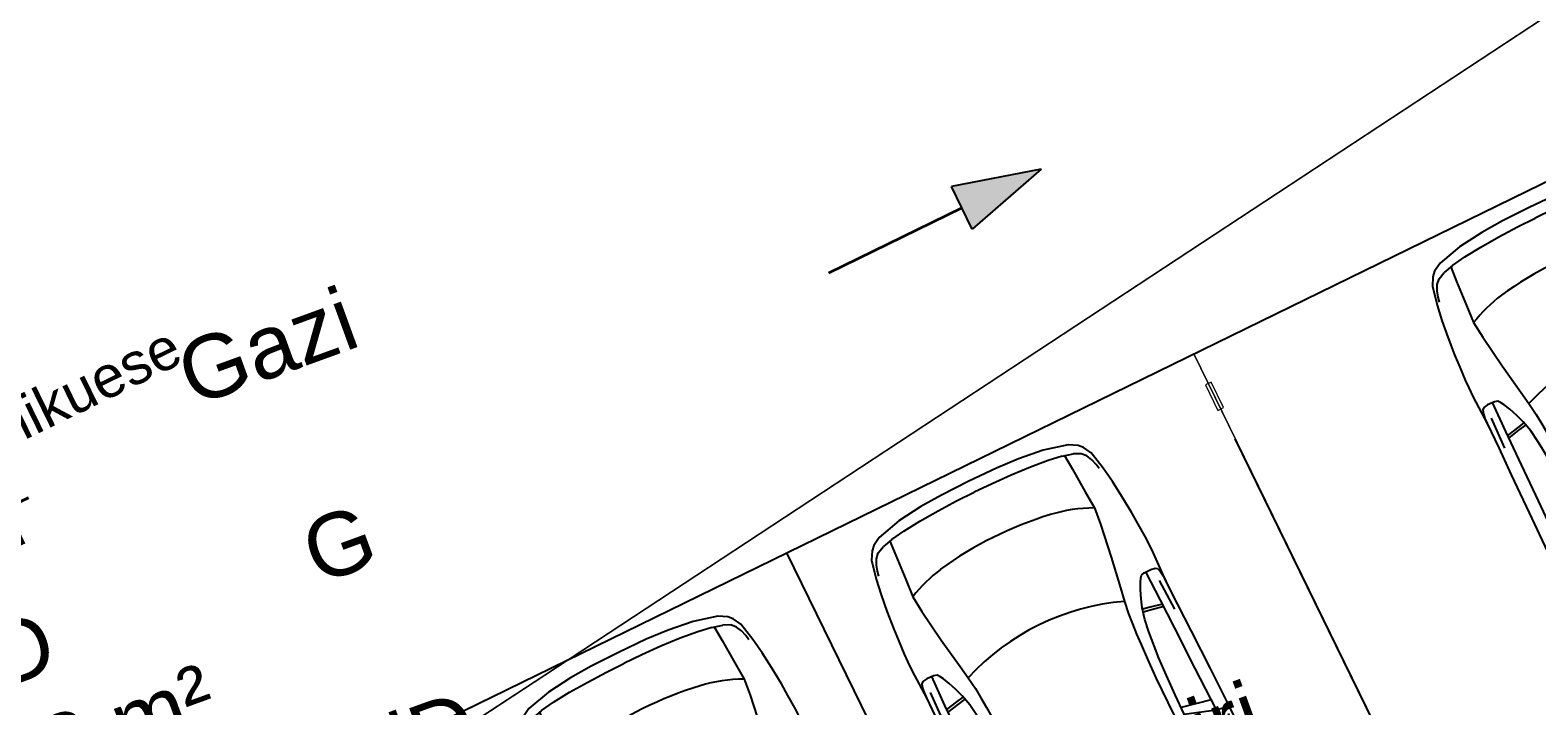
# Model space of a CAD drawing. Header units: metres. Extents: x 7511783 to 7512372, y 4692307 to 4692611.
# Drawn here: x 7512220.07 to 7512229.63, y 4692482.22 to 4692486.51 of the extents above; entities that cross this region are included whole.
import ezdxf

# ---------------------------------------------------------------- set-up
doc = ezdxf.new("R2010")
doc.units = ezdxf.units.M
doc.linetypes.add('Long Dashed', pattern=[793.7499761581425, 476.2499928474427, -317.4999833106998])
doc.layers.get('0').update_dxf_attribs({"lineweight": 0})
for name, color, linetype, lineweight in [('A - Fill Zone_Pen_No__156', 165, 'Continuous', 0), ('A - Shtyllat', 7, 'Continuous', 0), ('A - Shtyllat_Pen_No__1', 7, 'Continuous', 0), ('A -Polyline', 7, 'Continuous', 0), ('A -Polyline_Pen_No__42', 8, 'Continuous', 0), ('A -Polyline_Pen_No__48', 14, 'Continuous', 0), ('A -Polyline_Pen_No__8', 14, 'Continuous', 0), ('garazhat-netw-amiri - b2', 20, 'Continuous', 0), ('Interior - Furniture _Pen_No__42', 8, 'Continuous', 0), ('vijat rregullim', 1, 'Continuous', 0)]:
    doc.layers.add(name, color=color, linetype=linetype, lineweight=lineweight)
doc.styles.add('GENERATED_STYLE_2', font='arialbd.ttf')
doc.styles.get("Standard").update_dxf_attribs({"font": 'arial.ttf'})

# ---------------------------------------------------------------- blocks, each defined once
blk = doc.blocks.new('Column_45', base_point=(5190.000000000002, 14870))
at = {"layer": 'A - Shtyllat_Pen_No__1', "color": 7, "linetype": 'Continuous', "lineweight": 13, "flags": 128}
blk.add_lwpolyline([(5170.000000000001, 14780), (5210.000000000002, 14780), (5210.000000000002, 14960), (5170.000000000001, 14960)], close=True, dxfattribs=at)
blk = doc.blocks.new('Car 05 22')
at = {"layer": 'Interior - Furniture _Pen_No__42', "color": 8, "linetype": 'Continuous', "lineweight": 25}
for p, q in [((1961.117547741, 983.221158223), (1928.938242309, 983.221158223)), ((1928.938242309, 983.221158223), (1957.843908175, 858.0544967500001)), ((1996.903176747, 974.9060932165999), (1961.117547741, 983.221158223)), ((2026.89661068, 945.007687052), (1996.903176747, 974.9060932165999)), ((2054.5732194, 897.577022836), (2026.89661068, 945.007687052)), ((2067.91700908, 857.6794056350001), (2054.5732194, 897.577022836)), ((-706.3378894982, 775.7872218095), (-757.6903274910002, 747.022066986)), ((-585.227090103, 801.027979058), (-706.3378894982, 775.7872218095)), ((-626.571782751, 772.4860242179999), (-664.8727541800001, 760.961322365)), ((-594.8871138119998, 778.4895580349998), (-626.571782751, 772.4860242179999)), ((-483.1389679684001, 817.2581826864), (-585.227090103, 801.027979058)), ((-372.3345973750002, 830.229933465), (-483.1389679684001, 817.2581826864)), ((-251.752794228, 841.043733947), (-372.3345973750002, 830.229933465)), ((-168.2198443133, 844.6061713611999), (-251.752794228, 841.043733947)), ((-78.35772569479998, 850.6357850930001), (-168.2198443133, 844.6061713611999)), ((-24.036324899, 852.2918850640001), (-78.35772569479998, 850.6357850930001)), ((40.3182760438, 852.3336850629998), (-24.036324899, 852.2918850640001)), ((230.8030912739, 845.5192631063), (40.3182760438, 852.3336850629998)), ((124.560977278, 791.3967861309999), (129.0398444, 820.4687779309999)), ((125.693926866, 743.8968737240001), (124.560977278, 791.3967861309999)), ((129.0398444, 820.4687779309999), (138.886242882, 832.3883788069998)), ((138.886242882, 832.3883788069998), (165.168377873, 840.275885275)), ((165.168377873, 840.275885275), (194.733578306, 844.324685204)), ((194.733578306, 844.324685204), (230.803091274, 845.519263106)), ((210.873013229, 809.2317387879999), (418.0703055720001, 816.1926024380003)), ((400.0158099590001, 847.596806379), (230.8030912739, 845.5192631063)), ((590.7241636140001, 851.6786068920001), (400.0158099590001, 847.596806379)), ((813.627009446, 769.327996556), (521.9507803269998, 764.6728959719999)), ((856.5325990199999, 856.169707455), (590.7241636140001, 851.6786068920001)), ((1108.59023357, 773.98329714), (813.627009446, 769.327996556)), ((1129.8609284, 858.5331077519999), (856.5325990199999, 856.169707455)), ((1036.25651944, 772.8416796290002), (996.5002997029998, 578.7916468290002)), ((1041.96657906, 578.0240872360001), (1107.56627095, 773.967136299)), ((1173.32542975, 774.895061201), (1090.33970038, 577.89253068)), ((1115.14443198, 808.948201529), (1108.59023357, 773.98329714)), ((1108.59023357, 773.98329714), (1537.61805657, 780.025947399)), ((1119.51383092, 833.2672045809999), (1115.14443198, 808.948201529)), ((1120.16623076, 836.3248049650001), (1119.51383092, 833.2672045809999)), ((1120.69723063, 838.160005195), (1120.16623076, 836.3248049650001)), ((1129.8609284, 858.5331077519999), (1120.69723063, 838.160005195)), ((1536.1071561, 860.3802508980001), (1129.8609284, 858.5331077519999)), ((1162.63563846, 830.4777734580001), (1220.13025657, 829.0713745190002)), ((1220.13025657, 829.0713745190002), (1369.65750367, 831.489072695)), ((1957.843908175, 858.0544967500001), (1536.1071561, 860.3802508980001)), ((1537.61805657, 780.025611521), (1974.99295641, 786.0764425990001)), ((1939.15395607, 686.22492547), (1995.917261, 777.427813481)), ((1957.84390817, 858.0544967500001), (1977.22141076, 777.427813481)), ((1977.22141076, 777.427813481), (2019.59119012, 777.427813481)), ((2019.59119012, 777.427813481), (2044.48611622, 783.069509224)), ((2044.48611622, 783.069509224), (2063.35562216, 792.2740022800001)), ((2063.35562216, 792.2740022800001), (2070.42572439, 799.8521965630001)), ((2068.68333559, 787.696981005), (2065.39356605, 794.4584027669999)), ((2119.91703998, 857.4374531180001), (2067.91700908, 857.6794056350001)), ((2075.28112592, 835.6608695470001), (2067.91700908, 857.6794056350001)), ((2068.68333559, 787.696981005), (2148.02030692, 790.4828861469999)), ((2070.42572439, 799.8521965630001), (2075.2191259, 809.3983893609999)), ((2075.2191259, 809.3983893609999), (2075.28112592, 835.6608695470001)), ((2106.51930118, 732.1586113790001), (2148.02030692, 790.4828861469999)), ((2193.165590015, 856.4504063259001), (2119.91703998, 857.4374531180001)), ((2148.02030692, 790.4828861469999), (2166.81146925, 813.814537484)), ((2148.02030692, 790.4828861469999), (2205.61920777, 792.204186117)), ((2166.81146925, 813.814537484), (2182.27381684, 834.081841238)), ((2182.27381684, 834.081841238), (2193.16559002, 856.4504063260001)), ((2808.01466132, 852.5547640039999), (2193.165590015, 856.4504063259001)), ((2205.61920777, 792.204186117), (2227.21980808, 791.0038861380001)), ((2226.59190807, 769.8777067159999), (2213.53100788, 762.9814866290001)), ((2234.36910819, 773.9630864369999), (2226.59190807, 769.8828865080001)), ((2227.21980808, 791.0038861380001), (2232.61990816, 790.029986155)), ((2232.61990816, 790.029986155), (2237.93539134, 787.2871225249999)), ((2238.46067648, 776.864360243), (2234.36910819, 773.9630864369999)), ((2240.81890828, 784.03918626), (2237.93539134, 787.2871225249999)), ((2238.46067648, 776.864360243), (2240.85090828, 780.5209863219999)), ((2240.85090828, 780.5209863219999), (2240.81890828, 784.03918626)), ((2855.711363900001, 852.6327640009998), (2808.01466132, 852.5547640039999)), ((2808.01466132, 852.5547640039999), (2876.86636504, 843.317264394)), ((2891.44016583, 852.5287640049999), (2855.711363900001, 852.6327640009998)), ((2876.86636504, 843.317264394), (2954.16376923, 813.731165643)), ((2922.51356751, 852.034364026), (2891.44016583, 852.5287640049999)), ((2904.11849592, 832.8863289209997), (2905.06820589, 832.8379901159999)), ((2945.17226874, 849.4061641369999), (2922.51356751, 852.034364026)), ((2989.61447115, 839.6482645490003), (2945.17226874, 849.4061641369999)), ((2954.16376923, 813.731165643), (3075.78877375, 774.6896785450001)), ((3013.55027244, 833.064864827), (2989.61447115, 839.6482645490003)), ((3154.26138006, 782.5577669589998), (3013.55027244, 833.064864827)), ((3100.48402088, 763.1120866269999), (3075.78877375, 774.6896785450001)), ((3235.883818752, 747.6101556219), (3154.26138006, 782.5577669589998)), ((-784.8200333720001, 721.8124613509999), (-815.0478655078, 667.7598955197002)), ((-757.6903274910002, 747.022066986), (-784.8200333720001, 721.8124613509999)), ((-768.2719792499998, 602.2788720830002), (-750.577082573, 669.7773949330001)), ((-729.425104913, 716.3992494200002), (-750.577082573, 669.7773949330001)), ((-701.0941271610001, 743.2591195180001), (-729.425104913, 716.3992494200002)), ((-664.8727541800001, 760.961322365), (-701.0941271610001, 743.2591195180001)), ((327.3887276080001, 761.920895626), (125.394377448, 756.455747737)), ((132.429139117, 722.8048827370001), (125.693926866, 743.8968737240001)), ((146.670770152, 710.6062742990001), (132.429139117, 722.8048827370001)), ((171.252864179, 696.6287725440001), (146.670770152, 710.6062742990001)), ((212.566754139, 676.5412700230002), (171.252864179, 696.6287725440001)), ((266.3151410770001, 654.566867265), (212.566754139, 676.5412700230002)), ((521.9507803269998, 764.6728959719999), (327.3887276080001, 761.920895626)), ((339.1227247570001, 683.1192857359999), (329.5580559370001, 633.8673348859999)), ((355.2943663540001, 762.315609428), (339.1227247570001, 683.1192857359999)), ((357.2289958010001, 683.375391506), (346.76505809, 629.492778784)), ((373.4006373970002, 762.5717151969999), (357.2289958010001, 683.375391506)), ((2000.39650233, 701.591770694), (1730.35620914, 633.8338533080002)), ((2000.39650233, 701.591770694), (2213.53100788, 762.9814866290001)), ((2122.045506540001, 659.9572884350001), (2293.79610906, 697.6509877739999)), ((2213.53100788, 762.9814866290001), (2238.34670825, 752.240186817)), ((2238.34670825, 752.240186817), (2258.53170854, 739.717487037)), ((2258.53170854, 739.717487037), (2269.0398087, 731.086787188)), ((2269.0398087, 731.086787188), (2278.83550884, 721.965087348)), ((2278.83550884, 721.965087348), (2293.79610906, 697.6509877739999)), ((2293.79610906, 697.6509877739999), (2317.1870094, 700.7385877199999)), ((2293.79610906, 697.6386630720001), (2293.79610906, 697.6509877739999)), ((2317.1870094, 700.7385877199999), (2345.74280982, 702.7498876850001)), ((2355.134199750001, 639.912801441), (2317.1870094, 700.7385877199999)), ((2345.74280982, 702.7498876850001), (2378.929310310001, 702.0184876970001)), ((2410.10490185, 649.1086815510001), (2378.929310310001, 702.0184876970001)), ((2378.929310310001, 702.0184876970001), (2410.57231077, 694.2028878339999)), ((2410.57231077, 694.2028878339999), (2410.58631694, 694.1782473540001)), ((2428.73881104, 681.7061880529999), (2410.57231077, 694.2028878339999)), ((2428.73881104, 681.7061880529999), (2457.25830016, 700.035535323)), ((2428.77597173, 681.700745325), (2428.73881104, 681.7061880529999)), ((2428.77597173, 681.700745325), (2456.66545813, 639.8418234830003)), ((2457.25830016, 700.035535323), (2535.4819126, 697.9905877680001)), ((2535.422612600001, 697.9916562040003), (2673.21491462, 695.5089878119999)), ((2535.46586986, 697.9894090810001), (2535.4819126, 697.988971943)), ((2673.21491462, 695.5089878119999), (2787.200816290001, 691.4809878819998)), ((2787.200816290001, 691.4809878819998), (2868.415817480001, 687.223087957)), ((2868.395882330001, 687.22488671), (2959.72331881, 678.984388101)), ((2959.72331881, 678.984388101), (2868.415817480001, 687.1969879569999)), ((2959.72331881, 678.984388101), (3047.2313201, 666.2002883250001)), ((3022.47491973, 758.305686711), (3023.66221975, 762.4851866380001)), ((3024.49924208, 753.7186598590001), (3022.47491973, 758.305686711)), ((3023.66221975, 762.4851866380001), (3034.64521991, 765.0503865930001)), ((3037.91041996, 743.452886971), (3024.49924208, 753.7186598590001)), ((3034.64521991, 765.0503865930001), (3046.93432009, 763.817386614)), ((3050.61522015, 730.6688871950001), (3037.91041996, 743.452886971)), ((3046.93432009, 763.817386614), (3060.9451203, 762.9292866300001)), ((3064.50712035, 714.6457874760001), (3050.61522015, 730.6688871950001)), ((3060.9451203, 762.9292866300001), (3089.85712072, 757.3861867269998)), ((3076.97452053, 697.807687771), (3064.50712035, 714.6457874760001)), ((3100.00912087, 656.556188494), (3076.97452053, 697.807687771)), ((3089.85712072, 757.3861867269998), (3108.43932099, 751.4304868319999)), ((3114.13862108, 753.3111867989999), (3100.48402088, 763.1120866269999)), ((3108.43932099, 751.4304868319999), (3122.8656212, 746.4359869189999)), ((3122.8656212, 746.4359869189999), (3114.13862108, 753.3111867989999)), ((3170.0706946, 726.5554905960001), (3122.8656212, 746.4359869189999)), ((3211.69204952, 701.0151137130001), (3170.0706946, 726.5554905960001)), ((3254.25934432, 663.1775183300001), (3211.69204952, 701.0151137130001)), ((3269.07948628, 728.3294692490001), (3235.883818752, 747.6101556219)), ((3298.56678787, 705.6390702070001), (3269.07948628, 728.3294692490001)), ((3337.33388997, 663.3806719909999), (3298.56678787, 705.6390702070001)), ((-815.0478655078, 667.7598955197002), (-855.0523550635, 511.0116477078998)), ((-768.2719792499998, 602.2788720830002), (-782.764796709, 510.0106247469999)), ((-764.3441764490001, 617.261773195), (-665.728145997, 623.9546285630003)), ((-665.728145997, 623.9546285630003), (-500.877431885, 634.180288886)), ((-500.877431885, 634.180288886), (-383.0238853850001, 641.9613403830001)), ((-383.0238853850001, 641.9613403830001), (-274.220886173, 631.318400078)), ((-274.220886173, 631.318400078), (-56.404854203, 600.536895199)), ((-56.404854203, 600.536895199), (145.941775497, 566.5900898169999)), ((319.4903281550001, 636.426864989), (266.3151410770001, 654.566867265)), ((392.7088835140001, 617.8124267930001), (319.4903281550001, 636.426864989)), ((474.8166917820001, 607.1053878569999), (392.7088835140001, 617.8124267930001)), ((521.3449804749999, 601.6186871690002), (474.8166917820001, 607.1053878569999)), ((569.9935686519999, 596.8381865689998), (521.3449804749999, 601.6186871690002)), ((652.59274858, 590.9845858339997), (569.9935686519999, 596.8381865689998)), ((772.8388193580001, 584.9903850819998), (652.59274858, 590.9845858339997)), ((907.2666866909999, 580.298084493), (772.8388193580001, 584.9903850819998)), ((1041.96657906, 578.0240872360001), (907.2666866909999, 580.298084493)), ((1227.79815085, 577.5186957939999), (1041.96657906, 578.0240872360001)), ((1316.09897866, 580.475793563), (1227.79815085, 577.5186957939999)), ((1403.02450604, 584.4121905939998), (1316.09897866, 580.475793563)), ((1483.8761315, 590.1361862749999), (1403.02450604, 584.4121905939998)), ((1562.00595611, 600.596478384), (1483.8761315, 590.1361862749999)), ((1730.35620914, 633.8338533080002), (1562.00595611, 600.596478384)), ((1610.72419049, 544.0665862469999), (1779.61280153, 581.7538898049997)), ((1779.61280153, 581.7538898049997), (1952.84760406, 621.338789111)), ((1952.84760406, 621.338789111), (2122.045506540001, 659.9572884350001)), ((2379.77420337, 575.387091212), (2355.13301598, 639.9159014410001)), ((2397.334105950001, 514.2584815219999), (2379.77250853, 575.3929912130001)), ((2436.02871163, 583.2244924540001), (2410.10490185, 649.1086815510001)), ((2453.63941421, 521.616582688), (2436.02871163, 583.2244924540001)), ((2456.66545813, 639.8418234830003), (2487.236391870001, 574.2621729599999)), ((2487.236391870001, 574.2621729599999), (2491.79934275, 562.0052962960001)), ((3047.20992906, 666.2041971140001), (3100.00912087, 656.556188494)), ((3152.92075342, 553.873393456), (3100.00912087, 656.556188494)), ((3301.867263790001, 602.80900872), (3254.25934432, 663.1775183300001)), ((3301.867263790001, 602.80900872), (3346.015513130001, 501.4217980699999)), ((3374.49419199, 603.583974516), (3337.33388997, 663.3806719909999)), ((3418.40079436, 512.7439783509999), (3374.49419199, 603.583974516)), ((-855.0523550635, 511.0116477078998), (-874.6778528530002, 344.9579771100001)), ((-782.7621654889999, 510.027376359), (-794.5333543099999, 390.6265818930001)), ((145.941775497, 566.5900898169999), (233.261172115, 552.312592089)), ((233.261172115, 552.312592089), (315.3092800730001, 541.359190513)), ((315.2936019620001, 541.3606176840001), (384.2945810830001, 535.0794906230001)), ((384.2815104790001, 535.080362318), (454.174320738, 530.4191213629999)), ((454.170282107, 530.4193907049998), (526.242583163, 526.2868907769997)), ((526.2331313149998, 526.2873073839999), (627.7018846490002, 521.814890855)), ((627.698546207, 521.8149872519999), (756.75876515, 518.0884218199999)), ((756.75876515, 518.0884218199999), (1322.62824821, 518.052230308)), ((1322.62824821, 518.052230308), (1420.49779626, 521.652890858)), ((1420.49066257, 521.652523245), (1466.64156934, 524.030772681)), ((1466.62639694, 524.0299908169999), (1510.87647584, 527.594696836)), ((1510.85529759, 527.5929907539999), (1554.25309822, 533.0576906580001)), ((1554.25309822, 533.0576906580001), (1596.82961355, 540.969674969)), ((1597.28918852, 541.1774857889999), (1596.65116701, 540.8889849259999)), ((2419.31580918, 395.7362626700001), (2397.33316008, 514.2635815229997)), ((2477.61661773, 401.0764635800001), (2453.63941421, 521.616582688)), ((2491.79994982, 562.0052962960001), (2517.90263133, 477.034766618)), ((3189.62073735, 475.569766106), (3152.92075342, 553.873393456)), ((3346.015513130001, 501.4217980699999), (3374.297465860001, 419.557472908)), ((3457.47689648, 393.0984834030001), (3418.40079436, 512.7439783509999)), ((-794.5333543099999, 390.6265818930001), (-802.4328468090001, 258.715288008)), ((2433.73206705, 266.091642182), (2419.31580918, 395.7362626700001)), ((2493.88922012, 269.050242651), (2477.61661773, 401.0764635800001)), ((2517.90263133, 477.034766618), (2537.54372273, 384.0810341510001)), ((2537.54372273, 384.0810341510001), (2551.45611664, 285.6281997640001)), ((3199.39883308, 466.7584630290001), (3189.62073735, 475.569766106)), ((3220.69886845, 454.388540188), (3199.39883308, 466.7584630290001)), ((3256.10680826, 439.2417534179999), (3220.67662376, 454.4014587129999)), ((3288.390194130001, 425.101248479), (3256.10680826, 439.2417534179999)), ((3319.36158057, 408.41284265), (3288.390194130001, 425.101248479)), ((3353.46269085, 384.2512837760001), (3319.36158057, 408.41284265)), ((3377.182392130001, 359.9734848010001), (3353.46269085, 384.2512837760001)), ((3391.09039087, 344.247647689), (3374.297465860001, 419.557472908)), ((3468.34279707, 330.9338860280001), (3457.47689648, 393.0984834030001)), ((-874.6778528530002, 344.9579771100001), (-882.944054645, 194.680643518)), ((3321.23357975, 370.497229407), (3320.99727986, 362.132926485)), ((3320.99727986, 362.132926485), (3338.31527228, 276.8564967000001)), ((3324.654278260001, 377.297531782), (3321.23357975, 370.497229407)), ((3328.30797666, 379.591332583), (3324.654278260001, 377.297531782)), ((3338.468372210001, 379.4523325350001), (3328.30797666, 379.591332583)), ((3363.640761200001, 357.811724976), (3338.468372210001, 379.4523325350001)), ((3396.66521323, 315.8049103040001), (3363.640761200001, 357.811724976)), ((3391.09039087, 344.247647689), (3377.182392130001, 359.9734848010001)), ((3408.0703938, 289.3779877820001), (3396.66521323, 315.8049103040001)), ((3408.0703938, 289.3779877820001), (3413.77629411, 267.259988716)), ((3474.4914974, 263.721088865), (3468.34279707, 330.9338860280001)), ((-882.944054645, 194.680643518), (-885.3767076889999, 0)), ((-802.4328468090001, 258.715288008), (-806.8131426489999, 124.936494209)), ((2441.61713002, 131.955220918), (2433.73181129, 266.093942182)), ((2503.10292147, 133.173421111), (2493.88922012, 269.050242651)), ((2551.45611664, 285.6281997640001), (2559.71041303, 193.693567653)), ((2559.71041303, 193.693567653), (2564.38081099, 101.185635342)), ((3338.31527228, 276.8564967000001), (3351.882966340001, 172.661960307)), ((3413.77548775, 267.2641933500001), (3418.45445829, 242.866384828)), ((3418.452194370001, 242.878189745), (3424.044894670001, 200.723791525)), ((3424.044894670001, 200.723791525), (3427.72848251, 152.023715234)), ((3478.33319761, 199.917191559), (3474.4914974, 263.721088865)), ((3479.35651311, 164.9481933352), (3478.33319761, 199.917191559)), ((-806.8131426489999, 124.936494209), (-808.0470753050001, 0)), ((2444.0197128, -0.0273000043277), (2441.61701245, 131.957220918)), ((2506.01959488, -3.86e-13), (2503.10292147, 133.173421111)), ((2564.38081099, 101.185635342), (2566.01761027, -0.00610000213065)), ((3351.882966340001, 172.661960307), (3358.343763510001, 75.87012649980001)), ((3432.36383112, 39.98011396419999), (3427.72848251, 152.023715234)), ((3489.519598210001, 164.9481933352), (3479.35651311, 164.9481933352)), ((3489.519598210001, -164.9481933352), (3489.519598210001, 164.9481933352)), ((-885.3767076889999, 0), (-882.944054645, -194.680643518)), ((-806.8131426489999, -124.936494209), (-808.0470753050001, 1.477e-13)), ((2444.0197128, 0.0273000043271), (2441.61701245, -131.957220918)), ((2564.38081099, -101.185635342), (2566.01761027, 0.00610000212997)), ((3353.95786543, 27.8932505984), (3358.343763510001, 75.87012649980001)), ((3353.95786543, 27.8932505984), (3353.95786543, -0.7649002671629999)), ((3353.95786543, -27.8932505984), (3353.95786543, 0.7649002671619999)), ((3370.89075802, 11.74110410089999), (3370.32315827, -0.7649002671629999)), ((3370.89075802, -11.74110410089999), (3370.32315827, 0.7649002671619999)), ((3372.49235732, 23.6550082622), (3370.89075802, 11.74110410089999)), ((3376.267285060001, 38.99395092400001), (3372.49235732, 23.6550082622)), ((3381.98685317, 46.5714162664), (3376.267285060001, 38.99395092400001)), ((3386.21005132, 48.3522168884), (3381.98685317, 46.5714162664)), ((3386.21005132, 48.3522168884), (3394.28954778, 48.3522168884)), ((3398.51284593, 46.5714162664), (3394.28954778, 48.3522168884)), ((3404.23226311, 38.99375151340001), (3398.51284593, 46.5714162664)), ((3404.23226311, 38.99375151340001), (3408.00714178, 23.6550082622)), ((3408.00714178, 23.6550082622), (3409.766541010001, 8.055102813469999)), ((3409.766541010001, 8.055102813469999), (3409.766541010001, -4.961e-13)), ((3431.76949509, 57.3729975776), (3431.76949509, 56.7710829698)), ((3432.04453126, -0.0109000038072), (3432.36383112, 39.98011396419999)), ((3432.04453126, 0.0109000038063), (3432.36383112, -39.98011396419999)), ((2506.01959488, -2.78e-13), (2503.10292147, -133.173421111)), ((3351.882966340001, -172.661960307), (3358.343763510001, -75.87012649980001)), ((3353.95786543, -27.8932505984), (3358.343763510001, -75.87012649980001)), ((3372.49235732, -23.6550082622), (3370.89075802, -11.74110410089999)), ((3376.267285060001, -38.99395092400001), (3372.49235732, -23.6550082622)), ((3381.98685317, -46.5714162664), (3376.267285060001, -38.99395092400001)), ((3386.21005132, -48.3522168884), (3381.98685317, -46.5714162664)), ((3386.21005132, -48.3522168884), (3394.28954778, -48.3522168884)), ((3398.51284593, -46.5714162664), (3394.28954778, -48.3522168884)), ((3404.23226311, -38.99375151340001), (3398.51284593, -46.5714162664)), ((3404.23226311, -38.99375151340001), (3408.00714178, -23.6550082622)), ((3408.00714178, -23.6550082622), (3409.766541010001, -8.055102813469999)), ((3409.766541010001, -8.055102813469999), (3409.766541010001, -3.892e-13)), ((3432.36383112, -39.98011396419999), (3427.72848251, -152.023715234)), ((3431.76949509, -57.3729975776), (3431.76949509, -56.7710829698)), ((-802.4328468090001, -258.715288008), (-806.8131426489999, -124.936494209)), ((2441.61713002, -131.955220918), (2433.73181129, -266.093942182)), ((2503.10292147, -133.173421111), (2493.88922012, -269.050242651)), ((2559.71041303, -193.693567653), (2564.38081099, -101.185635342)), ((3338.31527228, -276.8564967000001), (3351.882966340001, -172.661960307)), ((3424.044894670001, -200.723791525), (3427.72848251, -152.023715234)), ((3478.33319761, -199.917191559), (3479.35651311, -164.9481933352)), ((3479.35651311, -164.9481933352), (3489.519598210001, -164.9481933352)), ((-882.944054645, -194.680643518), (-874.6778528530002, -344.9579771100001)), ((-794.5333543099999, -390.6265818930001), (-802.4328468090001, -258.715288008)), ((2433.73206705, -266.091642182), (2419.31580918, -395.7362626700001)), ((2493.88922012, -269.050242651), (2477.61661773, -401.0764635800001)), ((2537.54372273, -384.0810341510001), (2551.45611664, -285.6281997640001)), ((2551.45611664, -285.6281997640001), (2559.71041303, -193.693567653)), ((3320.99727986, -362.132926485), (3338.31527228, -276.8564967000001)), ((3408.0703938, -289.3779877820001), (3413.77629411, -267.259988716)), ((3413.77548775, -267.2641933500001), (3418.45445829, -242.866384828)), ((3418.452194370001, -242.878189745), (3424.044894670001, -200.723791525)), ((3468.34279707, -330.9338860280001), (3474.4914974, -263.721088865)), ((3474.4914974, -263.721088865), (3478.33319761, -199.917191559)), ((-874.6778528530002, -344.9579771100001), (-855.0523550635, -511.0116477078998)), ((3321.23357975, -370.497229407), (3320.99727986, -362.132926485)), ((3324.654278260001, -377.297531782), (3321.23357975, -370.497229407)), ((3328.30797666, -379.591332583), (3324.654278260001, -377.297531782)), ((3338.468372210001, -379.4523325350001), (3328.30797666, -379.591332583)), ((3363.640761200001, -357.811724976), (3338.468372210001, -379.4523325350001)), ((3377.182392130001, -359.9734848010001), (3353.46269085, -384.2512837760001)), ((3396.66521323, -315.8049103040001), (3363.640761200001, -357.811724976)), ((3391.09039087, -344.247647689), (3374.297465860001, -419.557472908)), ((3391.09039087, -344.247647689), (3377.182392130001, -359.9734848010001)), ((3408.0703938, -289.3779877820001), (3396.66521323, -315.8049103040001)), ((3457.47689648, -393.0984834030001), (3468.34279707, -330.9338860280001)), ((-782.7621654889999, -510.027376359), (-794.5333543099999, -390.6265818930001)), ((2419.31580918, -395.7362626700001), (2397.33316008, -514.2635815229997)), ((2477.61661773, -401.0764635800001), (2453.63941421, -521.616582688)), ((2491.79994982, -562.0052962960001), (2517.90263133, -477.034766618)), ((2517.90263133, -477.034766618), (2537.54372273, -384.0810341510001)), ((3189.62073735, -475.569766106), (3152.92075342, -553.873393456)), ((3199.39883308, -466.7584630290001), (3189.62073735, -475.569766106)), ((3220.69886845, -454.388540188), (3199.39883308, -466.7584630290001)), ((3256.10680826, -439.2417534179999), (3220.67662376, -454.4014587129999)), ((3288.390194130001, -425.101248479), (3256.10680826, -439.2417534179999)), ((3319.36158057, -408.41284265), (3288.390194130001, -425.101248479)), ((3353.46269085, -384.2512837760001), (3319.36158057, -408.41284265)), ((3346.015513130001, -501.4217980699999), (3374.297465860001, -419.557472908)), ((3418.40079436, -512.7439783509999), (3457.47689648, -393.0984834030001)), ((-855.0523550635, -511.0116477078998), (-815.0478655078, -667.7598955197002)), ((-768.2719792499998, -602.2788720830002), (-782.764796709, -510.0106247469999)), ((-56.404854203, -600.536895199), (145.941775497, -566.5900898169999)), ((145.941775497, -566.5900898169999), (233.261172115, -552.312592089)), ((233.261172115, -552.312592089), (315.3092800730001, -541.359190513)), ((315.2936019620001, -541.3606176840001), (384.2945810830001, -535.0794906230001)), ((384.2815104790001, -535.080362318), (454.174320738, -530.4191213629999)), ((454.170282107, -530.4193907049998), (526.242583163, -526.2868907769997)), ((526.2331313149998, -526.2873073839999), (627.7018846490002, -521.814890855)), ((627.698546207, -521.8149872519999), (756.75876515, -518.0884218199999)), ((756.75876515, -518.0884218199999), (1322.62824821, -518.052230308)), ((1322.62824821, -518.052230308), (1420.49779626, -521.652890858)), ((1420.49066257, -521.652523245), (1466.64156934, -524.030772681)), ((1466.62639694, -524.0299908169999), (1510.87647584, -527.594696836)), ((1510.85529759, -527.5929907539999), (1554.25309822, -533.0576906580001)), ((1554.25309822, -533.0576906580001), (1596.82961355, -540.969674969)), ((1597.28918852, -541.1774857889999), (1596.65116701, -540.8889849259999)), ((1610.72419049, -544.0665862469999), (1779.61280153, -581.7538898049997)), ((2397.334105950001, -514.2584815219999), (2379.77250853, -575.3929912130001)), ((2453.63941421, -521.616582688), (2436.02871163, -583.2244924540001)), ((2487.236391870001, -574.2621729599999), (2491.79934275, -562.0052962960001)), ((3152.92075342, -553.873393456), (3100.00912087, -656.556188494)), ((3301.867263790001, -602.80900872), (3346.015513130001, -501.4217980699999)), ((3374.49419199, -603.583974516), (3418.40079436, -512.7439783509999)), ((-815.0478655078, -667.7598955197002), (-784.8200333720001, -721.8124613509999)), ((-768.2719792499998, -602.2788720830002), (-750.577082573, -669.7773949330001)), ((-764.3441764490001, -617.261773195), (-665.728145997, -623.9546285630003)), ((-665.728145997, -623.9546285630003), (-500.877431885, -634.180288886)), ((-500.877431885, -634.180288886), (-383.0238853850001, -641.9613403830001)), ((-383.0238853850001, -641.9613403830001), (-274.220886173, -631.318400078)), ((-274.220886173, -631.318400078), (-56.404854203, -600.536895199)), ((266.3151410770001, -654.566867265), (212.566754139, -676.5412700230002)), ((319.4903281550001, -636.426864989), (266.3151410770001, -654.566867265)), ((392.7088835140001, -617.8124267930001), (319.4903281550001, -636.426864989)), ((339.1227247570001, -683.1192857359999), (329.5580559370001, -633.8673348859999)), ((357.2289958010001, -683.375391506), (346.76505809, -629.492778784)), ((474.8166917820001, -607.1053878569999), (392.7088835140001, -617.8124267930001)), ((521.3449804749999, -601.6186871690002), (474.8166917820001, -607.1053878569999)), ((569.9935686519999, -596.8381865689998), (521.3449804749999, -601.6186871690002)), ((652.59274858, -590.9845858339997), (569.9935686519999, -596.8381865689998)), ((772.8388193580001, -584.9903850819998), (652.59274858, -590.9845858339997)), ((907.2666866909999, -580.298084493), (772.8388193580001, -584.9903850819998)), ((1041.96657906, -578.0240872360001), (907.2666866909999, -580.298084493)), ((1036.25651944, -772.8416796290002), (996.5002997029998, -578.7916468290002)), ((1227.79815085, -577.5186957939999), (1041.96657906, -578.0240872360001)), ((1041.96657906, -578.0240872360001), (1107.56627095, -773.967136299)), ((1173.32542975, -774.895061201), (1090.33970038, -577.89253068)), ((1316.09897866, -580.475793563), (1227.79815085, -577.5186957939999)), ((1403.02450604, -584.4121905939998), (1316.09897866, -580.475793563)), ((1483.8761315, -590.1361862749999), (1403.02450604, -584.4121905939998)), ((1562.00595611, -600.596478384), (1483.8761315, -590.1361862749999)), ((1730.35620914, -633.8338533080002), (1562.00595611, -600.596478384)), ((2000.39650233, -701.591770694), (1730.35620914, -633.8338533080002)), ((1779.61280153, -581.7538898049997), (1952.84760406, -621.338789111)), ((1952.84760406, -621.338789111), (2122.045506540001, -659.9572884350001)), ((2122.045506540001, -659.9572884350001), (2293.79610906, -697.6509877739999)), ((2355.134199750001, -639.912801441), (2317.1870094, -700.7385877199999)), ((2379.77420337, -575.387091212), (2355.13301598, -639.9159014410001)), ((2410.10490185, -649.1086815510001), (2378.929310310001, -702.0184876970001)), ((2436.02871163, -583.2244924540001), (2410.10490185, -649.1086815510001)), ((2428.77597173, -681.700745325), (2456.66545813, -639.8418234830003)), ((2456.66545813, -639.8418234830003), (2487.236391870001, -574.2621729599999)), ((2959.72331881, -678.984388101), (3047.2313201, -666.2002883250001)), ((3047.20992906, -666.2041971140001), (3100.00912087, -656.556188494)), ((3100.00912087, -656.556188494), (3076.97452053, -697.807687771)), ((3254.25934432, -663.1775183300001), (3211.69204952, -701.0151137130001)), ((3301.867263790001, -602.80900872), (3254.25934432, -663.1775183300001)), ((3298.56678787, -705.6390702070001), (3337.33388997, -663.3806719909999)), ((3337.33388997, -663.3806719909999), (3374.49419199, -603.583974516)), ((-784.8200333720001, -721.8124613509999), (-757.6903274910002, -747.022066986)), ((-757.6903274910002, -747.022066986), (-706.3378894982, -775.7872218095)), ((-729.425104913, -716.3992494200002), (-750.577082573, -669.7773949330001)), ((-701.0941271610001, -743.2591195180001), (-729.425104913, -716.3992494200002)), ((-664.8727541800001, -760.961322365), (-701.0941271610001, -743.2591195180001)), ((-626.571782751, -772.4860242179999), (-664.8727541800001, -760.961322365)), ((125.693926866, -743.8968737240001), (124.560977278, -791.3967861309999)), ((327.3887276080001, -761.920895626), (125.394377448, -756.455747737)), ((132.429139117, -722.8048827370001), (125.693926866, -743.8968737240001)), ((146.670770152, -710.6062742990001), (132.429139117, -722.8048827370001)), ((171.252864179, -696.6287725440001), (146.670770152, -710.6062742990001)), ((212.566754139, -676.5412700230002), (171.252864179, -696.6287725440001)), ((521.9507803269998, -764.6728959719999), (327.3887276080001, -761.920895626)), ((355.2943663540001, -762.315609428), (339.1227247570001, -683.1192857359999)), ((373.4006373970002, -762.5717151969999), (357.2289958010001, -683.375391506)), ((813.627009446, -769.327996556), (521.9507803269998, -764.6728959719999)), ((1939.15395607, -686.22492547), (1995.917261, -777.427813481)), ((2000.39650233, -701.591770694), (2213.53100788, -762.9814866290001)), ((2106.51930118, -732.1586113790001), (2148.02030692, -790.4828861469999)), ((2213.53100788, -762.9814866290001), (2238.34670825, -752.240186817)), ((2226.59190807, -769.8777067159999), (2213.53100788, -762.9814866290001)), ((2238.34670825, -752.240186817), (2258.53170854, -739.717487037)), ((2258.53170854, -739.717487037), (2269.0398087, -731.086787188)), ((2269.0398087, -731.086787188), (2278.83550884, -721.965087348)), ((2278.83550884, -721.965087348), (2293.79610906, -697.6509877739999)), ((2293.79610906, -697.6386630720001), (2293.79610906, -697.6509877739999)), ((2293.79610906, -697.6509877739999), (2317.1870094, -700.7385877199999)), ((2317.1870094, -700.7385877199999), (2345.74280982, -702.7498876850001)), ((2345.74280982, -702.7498876850001), (2378.929310310001, -702.0184876970001)), ((2378.929310310001, -702.0184876970001), (2410.57231077, -694.2028878339999)), ((2428.73881104, -681.7061880529999), (2410.57231077, -694.2028878339999)), ((2410.57231077, -694.2028878339999), (2410.58631694, -694.1782473540001)), ((2428.77597173, -681.700745325), (2428.73881104, -681.7061880529999)), ((2428.73881104, -681.7061880529999), (2457.25830016, -700.035535323)), ((2457.25830016, -700.035535323), (2535.4819126, -697.9905877680001)), ((2535.422612600001, -697.9916562040003), (2673.21491462, -695.5089878119999)), ((2535.46586986, -697.9894090810001), (2535.4819126, -697.988971943)), ((2673.21491462, -695.5089878119999), (2787.200816290001, -691.4809878819998)), ((2787.200816290001, -691.4809878819998), (2868.415817480001, -687.223087957)), ((2868.395882330001, -687.22488671), (2959.72331881, -678.984388101)), ((2959.72331881, -678.984388101), (2868.415817480001, -687.1969879569999)), ((3024.49924208, -753.7186598590001), (3022.47491973, -758.305686711)), ((3022.47491973, -758.305686711), (3023.66221975, -762.4851866380001)), ((3023.66221975, -762.4851866380001), (3034.64521991, -765.0503865930001)), ((3037.91041996, -743.452886971), (3024.49924208, -753.7186598590001)), ((3034.64521991, -765.0503865930001), (3046.93432009, -763.817386614)), ((3050.61522015, -730.6688871950001), (3037.91041996, -743.452886971)), ((3046.93432009, -763.817386614), (3060.9451203, -762.9292866300001)), ((3064.50712035, -714.6457874760001), (3050.61522015, -730.6688871950001)), ((3060.9451203, -762.9292866300001), (3089.85712072, -757.3861867269998)), ((3076.97452053, -697.807687771), (3064.50712035, -714.6457874760001)), ((3100.48402088, -763.1120866269999), (3075.78877375, -774.6896785450001)), ((3089.85712072, -757.3861867269998), (3108.43932099, -751.4304868319999)), ((3114.13862108, -753.3111867989999), (3100.48402088, -763.1120866269999)), ((3108.43932099, -751.4304868319999), (3122.8656212, -746.4359869189999)), ((3122.8656212, -746.4359869189999), (3114.13862108, -753.3111867989999)), ((3170.0706946, -726.5554905960001), (3122.8656212, -746.4359869189999)), ((3154.26138006, -782.5577669589998), (3235.883818752, -747.6101556219)), ((3211.69204952, -701.0151137130001), (3170.0706946, -726.5554905960001)), ((3235.883818752, -747.6101556219), (3269.07948628, -728.3294692490001)), ((3269.07948628, -728.3294692490001), (3298.56678787, -705.6390702070001)), ((-706.3378894982, -775.7872218095), (-585.227090103, -801.027979058)), ((-594.8871138119998, -778.4895580349998), (-626.571782751, -772.4860242179999)), ((-585.227090103, -801.027979058), (-483.149337101, -817.256968783)), ((-483.149337101, -817.256968783), (-372.3345973750002, -830.229933465)), ((-372.3345973750002, -830.229933465), (-251.752794228, -841.043733947)), ((-251.752794228, -841.043733947), (-168.2198443133, -844.6061713611999)), ((-168.2198443133, -844.6061713611999), (-78.35772569479998, -850.6357850930001)), ((-78.35772569479998, -850.6357850930001), (-24.036324899, -852.2918850640001)), ((-24.036324899, -852.2918850640001), (40.3182760438, -852.3336850629998)), ((40.3182760438, -852.3336850629998), (230.8030912739, -845.5192631063)), ((124.560977278, -791.3967861309999), (129.0398444, -820.4687779309999)), ((129.0398444, -820.4687779309999), (138.886242882, -832.3883788069998)), ((138.886242882, -832.3883788069998), (165.168377873, -840.275885275)), ((165.168377873, -840.275885275), (194.733578306, -844.324685204)), ((194.733578306, -844.324685204), (230.803091274, -845.519263106)), ((210.873013229, -809.2317387879999), (418.0703055720001, -816.1926024380003)), ((230.8030912739, -845.5192631063), (400.0158099590001, -847.596806379)), ((400.0158099590001, -847.596806379), (590.7241636140001, -851.6786068920001)), ((590.7241636140001, -851.6786068920001), (856.5325990199999, -856.169707455)), ((1108.59023357, -773.98329714), (813.627009446, -769.327996556)), ((856.5325990199999, -856.169707455), (1129.8609284, -858.5331077519999)), ((1108.59023357, -773.98329714), (1537.61805657, -780.025947399)), ((1115.14443198, -808.948201529), (1108.59023357, -773.98329714)), ((1119.51383092, -833.2672045809999), (1115.14443198, -808.948201529)), ((1120.16623076, -836.3248049650001), (1119.51383092, -833.2672045809999)), ((1120.69723063, -838.160005195), (1120.16623076, -836.3248049650001)), ((1129.8609284, -858.5331077519999), (1120.69723063, -838.160005195)), ((1129.8609284, -858.5331077519999), (1536.1071561, -860.3802508980001)), ((1162.63563846, -830.4777734580001), (1220.13025657, -829.0713745190002)), ((1220.13025657, -829.0713745190002), (1369.65750367, -831.489072695)), ((1536.1071561, -860.3802508980001), (1957.84390817, -858.0544967500001)), ((1537.61805657, -780.025611521), (1974.99295641, -786.0764425990001)), ((1957.84390817, -858.0544967500001), (1928.938242309, -983.221158223)), ((1957.84390817, -858.0544967500001), (1977.22141076, -777.427813481)), ((1977.22141076, -777.427813481), (2019.59119012, -777.427813481)), ((2019.59119012, -777.427813481), (2044.48611622, -783.069509224)), ((2044.48611622, -783.069509224), (2063.35562216, -792.2740022800001)), ((2054.5732194, -897.577022836), (2067.917009081, -857.6794056350001)), ((2063.35562216, -792.2740022800001), (2070.42572439, -799.8521965630001)), ((2068.68333559, -787.696981005), (2065.39356605, -794.4584027669999)), ((2075.28112592, -835.6608695470001), (2067.91700908, -857.6794056350001)), ((2067.917009081, -857.6794056350001), (2119.91703998, -857.4374531180001)), ((2068.68333559, -787.696981005), (2148.02030692, -790.4828861469999)), ((2070.42572439, -799.8521965630001), (2075.2191259, -809.3983893609999)), ((2075.2191259, -809.3983893609999), (2075.28112592, -835.6608695470001)), ((2119.91703998, -857.4374531180001), (2193.165590015, -856.4504063259001)), ((2148.02030692, -790.4828861469999), (2166.81146925, -813.814537484)), ((2148.02030692, -790.4828861469999), (2205.61920777, -792.204186117)), ((2166.81146925, -813.814537484), (2182.27381684, -834.081841238)), ((2182.27381684, -834.081841238), (2193.16559002, -856.4504063260001)), ((2193.165590015, -856.4504063259001), (2808.01466132, -852.5547640039999)), ((2205.61920777, -792.204186117), (2227.21980808, -791.0038861380001)), ((2234.36910819, -773.9630864369999), (2226.59190807, -769.8828865080001)), ((2227.21980808, -791.0038861380001), (2232.61990816, -790.029986155)), ((2232.61990816, -790.029986155), (2237.93539134, -787.2871225249999)), ((2238.46067648, -776.864360243), (2234.36910819, -773.9630864369999)), ((2240.81890828, -784.03918626), (2237.93539134, -787.2871225249999)), ((2238.46067648, -776.864360243), (2240.85090828, -780.5209863219999)), ((2240.85090828, -780.5209863219999), (2240.81890828, -784.03918626)), ((2808.01466132, -852.5547640039999), (2876.86636504, -843.317264394)), ((2808.01466132, -852.5547640039999), (2855.711363900001, -852.6327640009998)), ((2855.711363900001, -852.6327640009998), (2891.44016583, -852.5287640049999)), ((2876.86636504, -843.317264394), (2954.16376923, -813.731165643)), ((2891.44016583, -852.5287640049999), (2922.51356751, -852.034364026)), ((2922.51356751, -852.034364026), (2945.17226874, -849.4061641369999)), ((2945.17226874, -849.4061641369999), (2989.61447115, -839.6482645490003)), ((2954.16376923, -813.731165643), (3075.78877375, -774.6896785450001)), ((2989.61447115, -839.6482645490003), (3013.55027244, -833.064864827)), ((3013.55027244, -833.064864827), (3154.26138006, -782.5577669589998)), ((1996.903176747, -974.9060932165999), (2026.89661068, -945.007687052)), ((2026.89661068, -945.007687052), (2054.5732194, -897.577022836)), ((1928.938242309, -983.221158223), (1961.117547741, -983.221158223)), ((1961.117547741, -983.221158223), (1996.903176747, -974.9060932165999))]:
    blk.add_line(p, q, dxfattribs=at)
for centre, radius, start, end in [((492.8743121958, 217.6762888661), 973.2499460395999, 154.1544541405, 170.9117329646), ((1649.811844864, 0), 1520.416064058, 158.6992078, 201.3007921999999), ((-1245.217819199, 0), 2907.303426369, 349.2141992177, 10.78580078235), ((1856.361619248, -1.736472437241999), 2353.963924674, 170.8803955853, 189.9222862500999), ((492.8743121958, -217.6762888661), 973.2499460395999, 191.230533967, 205.8455458595)]:
    blk.add_arc(centre, radius, start, end, dxfattribs=at)
blk = doc.blocks.new('Polyline_12', base_point=(45594.35020442181, -9921.92648405067))
at = {"layer": 'A -Polyline_Pen_No__48', "linetype": 'Continuous', "lineweight": 25}
blk.add_hatch(color=14, dxfattribs=at).paths.add_polyline_path([(47094.35020442182, -9921.926484050642), (46534.54270442181, -9771.926484050651), (46534.54270442181, -10071.92648405065)])
at = {"layer": 'A -Polyline_Pen_No__48', "color": 14, "linetype": 'Continuous', "lineweight": 25}
for p, q in [((47094.35020442182, -9921.926484050642), (46534.54270442181, -9771.926484050651)), ((46534.54270442181, -10071.92648405065), (46534.54270442181, -9771.926484050651)), ((47094.35020442182, -9921.926484050642), (46534.54270442181, -10071.92648405065))]:
    blk.add_line(p, q, dxfattribs=at)
at = {"layer": 'A -Polyline_Pen_No__8', "color": 14, "linetype": 'Continuous', "lineweight": 35, "flags": 128}
blk.add_lwpolyline([(45594.35020442181, -9921.92648405067), (46534.54270442181, -9921.926484050651)], dxfattribs=at)

msp = doc.modelspace()

# ---------------------------------------------------------------- linework, layer by layer
for points in [[(7512229.348028986, 4692491.165151884), (7512207.291271846, 4692480.385450379), (7512209.574917427, 4692475.712796322), (7512214.11205077, 4692477.930209462), (7512218.873794673, 4692480.257395531), (7512231.631674566, 4692486.492497827), (7512229.348028986, 4692491.165151884)], [(7512231.631674566, 4692486.492497827), (7512227.453918122, 4692484.450721371), (7512230.79101351, 4692477.622563608), (7512234.968769953, 4692479.664340064), (7512231.631674566, 4692486.492497827)], [(7512227.453918122, 4692484.450721371), (7512224.870896666, 4692483.188332702), (7512228.207992053, 4692476.360174938), (7512230.79101351, 4692477.622563608), (7512227.453918122, 4692484.450721371)], [(7512224.870896666, 4692483.188332702), (7512222.287875208, 4692481.925944033), (7512225.624970596, 4692475.09778627), (7512228.207992053, 4692476.360174938), (7512224.870896666, 4692483.188332702)]]:
    msp.add_lwpolyline(points, close=True)
at = {"layer": 'A -Polyline_Pen_No__42', "color": 8, "linetype": 'Long Dashed', "lineweight": 25}
msp.add_lwpolyline([(7512219.59254847, 4692480.6086689), (7512231.272297668, 4692486.316861142)], dxfattribs=at)
at = {"layer": 'A -Polyline_Pen_No__42', "color": 8, "linetype": 'Continuous', "lineweight": 25}
for points in [[(7512229.825011473, 4692479.599137107), (7512227.717373149, 4692483.911656022)], [(7512227.241990016, 4692478.336748438), (7512224.870896666, 4692483.188332702)]]:
    msp.add_lwpolyline(points, dxfattribs=at)
at = {"layer": 'garazhat-netw-amiri - b2', "color": 20, "linetype": 'Continuous', "lineweight": 0}
for p, q in [((7512223.335444932, 4692482.411241529), (7512234.553283006, 4692489.792587336)), ((7512223.335444932, 4692482.411241529), (7512234.553283006, 4692489.792587336)), ((7512209.574917428, 4692475.712796322), (7512231.631674566, 4692486.492497827)), ((7512231.631674566, 4692486.492497827), (7512227.453918121, 4692484.450721371)), ((7512227.453918121, 4692484.450721371), (7512224.870896666, 4692483.188332702)), ((7512230.791013508, 4692477.622563608), (7512227.453918121, 4692484.450721371)), ((7512227.453918121, 4692484.450721371), (7512230.791013508, 4692477.622563608)), ((7512222.28787521, 4692481.925944033), (7512224.870896666, 4692483.188332702)), ((7512228.207992053, 4692476.360174938), (7512224.870896666, 4692483.188332702)), ((7512224.870896666, 4692483.188332702), (7512228.207992053, 4692476.360174938)), ((7512212.494444932, 4692475.312241529), (7512223.335444932, 4692482.411241529)), ((7512212.494444932, 4692475.312241529), (7512223.335444932, 4692482.411241529))]:
    msp.add_line(p, q, dxfattribs=at)
at = {"layer": 'vijat rregullim', "flags": 128}
msp.add_lwpolyline([(7512245.563444933, 4692467.483241529), (7512243.973444933, 4692470.113241529), (7512234.553283006, 4692489.792587336), (7512223.335444932, 4692482.411241529), (7512212.494444932, 4692475.312241529), (7512204.174444933, 4692469.96324153), (7512204.826444933, 4692469.709241529), (7512202.739444934, 4692468.247241528), (7512202.641444932, 4692467.057241529), (7512202.593444933, 4692466.476241529), (7512202.669444933, 4692464.399241529), (7512203.349444933, 4692462.168241529), (7512207.129444933, 4692457.000241529), (7512217.170444934, 4692447.913241529), (7512220.291444934, 4692444.775241528), (7512230.168444934, 4692436.950241529), (7512243.103444933, 4692447.823241529), (7512242.613444933, 4692448.413241528), (7512233.153444933, 4692456.96324153), (7512232.183444933, 4692457.833241529)], close=True, dxfattribs=at)

# ---------------------------------------------------------------- block references
at = {"layer": 'A - Shtyllat', "color": 7, "lineweight": 35, "xscale": 0.001, "yscale": 0.001, "zscale": 0.001, "rotation": 26.04594307934832}
msp.add_blockref('Column_45', (7512227.585645636, 4692484.181188697), dxfattribs=at)
at = {"layer": 'A -Polyline', "color": 14, "linetype": 'Continuous', "lineweight": 35, "xscale": 0.001, "yscale": 0.001, "zscale": 0.001, "rotation": 26.04594307934832}
msp.add_blockref('Polyline_12', (7512225.137345439, 4692484.964638995), dxfattribs=at)
at = {"layer": 'Interior - Furniture _Pen_No__42', "color": 8, "linetype": 'Continuous', "lineweight": 25, "xscale": 0.001, "yscale": 0.001, "rotation": 296.0459430793483}
for p in [(7512229.975467089, 4692484.586305536), (7512226.41538969, 4692482.846404631), (7512224.191745131, 4692481.759652647)]:
    msp.add_blockref('Car 05 22', p, dxfattribs=at)

# ---------------------------------------------------------------- texts
at = {"layer": 'A - Fill Zone_Pen_No__156', "color": 165, "lineweight": 20, "insert": (7512218.092135952, 4692482.292196986), "char_height": 0.2625, "attachment_point": 7, "rotation": 26.04594307934833, "style": 'GENERATED_STYLE_2'}
msp.add_mtext('{\\fArial|b0|i0|c0|p34;Lamela D\\PHapsira Komunikuese\\PS = 127.68 m\\H0.66x;\\S2^  ;}', dxfattribs=at)
at = {"layer": 'garazhat-netw-amiri - b2', "color": 20, "linetype": 'Continuous', "lineweight": 0, "char_height": 0.4, "attachment_point": 5, "rotation": 19.999999999999996}
for s, insert in [('Gazi^M\\PH^M\\PLlD\\P122.43 m²', (7512219.461473206, 4692483.438974103)), ('Gazi^M\\PG^M\\PLlD\\P0.11 m²', (7512222.143579999, 4692482.928763091)), ('Gazi^M\\PG^M\\PLlD\\P1.55 m²', (7512219.747924205, 4692481.224098549)), ('Amiri^M\\PG^M\\PLlD\\P21.85 m²', (7512227.830955087, 4692480.405448155))]:
    msp.add_mtext(s, dxfattribs=dict(at, insert=insert))

doc.saveas('drawing.dxf')
